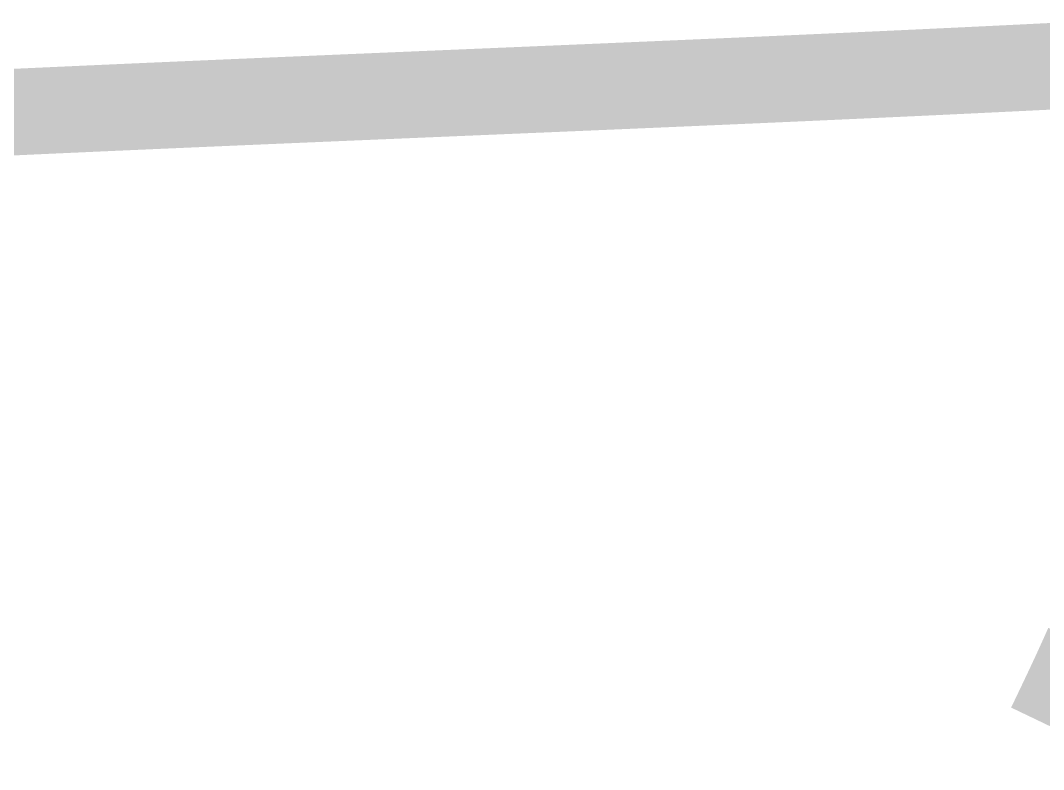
# Model space of a CAD drawing. Header units: millimetres. Extents: x -295047 to 304185, y -728047 to -308748.
# Drawn here: x -17555.5 to -17437.2, y -328050.5 to -327964 of the extents above; entities that cross this region are included whole.
import ezdxf
from ezdxf.enums import TextEntityAlignment as Align

# ---------------------------------------------------------------- set-up
doc = ezdxf.new("R2010")
doc.units = ezdxf.units.MM
doc.header["$MEASUREMENT"] = 0
for name, color, linetype, lineweight in [('ISO', 153, 'Continuous', 13), ('LC ISO', 153, 'Continuous', 13), ('LC Net thay', 7, 'Continuous', 25), ('LC Text1', 3, 'Continuous', 20)]:
    doc.layers.add(name, color=color, linetype=linetype, lineweight=lineweight)
doc.styles.add('Khungten', font='VHAVAN.TTF', dxfattribs={"width": 0.9, "height": 5000})
doc.styles.add('Title', font='VHBLACK.TTF', dxfattribs={"width": 0.8})

# ---------------------------------------------------------------- blocks, each defined once
blk = doc.blocks.new('Mr. Giang')
at = {"layer": 'LC ISO', "const_width": 50}
for points in [[(3266.465769138754, -427.6755076454115), (3265.724521967868, -429.3578138275541), (3264.97918525573, -431.0389383342396), (3264.229910466832, -432.7189249312224), (3263.476849065664, -434.397817384272), (3262.720152516716, -436.0756594591273), (3261.959972284476, -437.7524949215726), (3261.196459833441, -439.4283675373476), (3260.429766628097, -441.1033210722066), (3259.660044132937, -442.7773992919188), (3258.887443812452, -444.4506459622385), (3258.112117131131, -446.12310484892), (3257.334215553466, -447.7948197177182), (3256.553890543948, -449.4658343344014), (3255.771293567064, -451.1361924647243), (3254.986576087316, -452.8059378744277), (3254.19988956918, -454.4751143292934), (3253.411385477158, -456.1437655950625), (3252.621215275737, -457.8119354375044), (3251.829530429404, -459.4796676223717), (3251.036482402658, -461.1470059154062), (3250.242222659984, -462.8139940823904), (3249.446902665873, -464.4806758890791), (3248.650673884817, -466.1470951012118), (3247.853687781306, -467.8132954845577), (3247.056095819834, -469.4793208048716), (3246.25804946489, -471.1452148279078), (3245.459700180962, -472.8110213194348), (3244.661199432546, -474.4767840452077)], [(2624.449303621856, -120.57350140989), (2635.271367824444, -120.0694546102168), (2646.094126982967, -119.5691820367356), (2656.917563205541, -119.0725261620246), (2667.74165860028, -118.5793294586329), (2678.566395275298, -118.0894343991531), (2689.391755338707, -117.6026834561198), (2700.217720898618, -117.1189191021258), (2711.044274063144, -116.63798380972), (2721.871396940398, -116.1597200514661), (2732.699071638493, -115.6839702999569), (2743.527280265545, -115.2105770277267), (2754.356004929661, -114.7393827073538), (2765.185227738959, -114.2702298114164), (2776.01493080155, -113.8029608124634), (2786.845096225545, -113.3374181830732), (2797.675706119058, -112.8734443958092), (2808.506742590202, -112.4108819232351), (2819.338187747089, -111.9495732379146), (2830.170023697836, -111.4893608124112), (2841.002232550549, -111.0300871193031), (2851.834796413346, -110.5715946311393), (2862.667697394336, -110.1137258204981), (2873.500917601636, -109.6563231599575), (2884.334439143357, -109.1992291220668), (2895.16824412761, -108.7422861793893), (2906.00231466251, -108.2853368044889), (2916.836632856168, -107.8282234699582), (2927.671180816698, -107.3707886483317), (2938.505940652216, -106.9128748121875), (2949.340894470828, -106.4543244341039), (2960.176024380649, -105.9949799866299), (2971.011312489794, -105.5346839423437), (2981.846740906378, -105.0732787738089), (2992.682291738507, -104.6106069535745), (3003.5179470943, -104.1465109542332), (3014.353689081869, -103.6808332483342), (3025.189499809319, -103.2134163084556), (3036.025361384774, -102.7441026071465), (3046.861255916341, -102.272734616985), (3057.697165512134, -101.7991548105347), (3068.533072280265, -101.3232056603738), (3079.368958328843, -100.8447296390514), (3090.204805765989, -100.363569219131), (3101.040596699811, -99.87956687319092), (3111.876313238423, -99.39256507379469), (3122.711937489938, -98.90240629350592), (3133.547451562466, -98.40893300490279), (3144.382837564124, -97.91198768053437), (3155.218077603022, -97.41141279296426), (3166.053153787274, -96.90705081477063), (3176.888048224992, -96.39874421853165), (3187.722743024286, -95.88633547678182), (3198.557220293274, -95.36966706211388), (3209.391462140069, -94.84858144707687), (3220.22545067278, -94.32292110424896), (3231.059167999523, -93.79252850617922), (3241.892596228408, -93.25724612546037), (3252.725717467551, -92.71691643464146), (3263.558513825061, -92.17138190630067), (3274.39096740905, -91.6204850129725)]]:
    blk.add_lwpolyline(points, dxfattribs=at)
blk = doc.blocks.new('lcdi fix')
at = {"layer": 'ISO', "xscale": 0.5000000104764112, "yscale": 0.5000000104764112, "zscale": 0.5000000104764112}
blk.add_blockref('Mr. Giang', (37323.95871572063, -842.8218409128203), dxfattribs=at)
at = {"color": 7, "style": 'Khungten', "width": 0.8}
for tag, p in [('REVISION', (39498.75262445212, -10746.30395446718)), ('NGAYHT', (39546.07413610817, -11609.37091637403))]:
    blk.add_attdef(tag, text='', height=199.998925739526, dxfattribs=at).set_placement(p, align=Align.CENTER)
at = {"layer": 'LC Text1', "style": 'Title', "width": 1.485915225563207}
for tag, p, p2 in [('TENBANVE1', (36912.6576448679, -8885.760238945484), (40339.14494544267, -8885.760238945484)), ('TENBANVE2', (36912.6576448679, -9562.4655643329), (40339.14494544267, -9562.4655643329))]:
    blk.add_attdef(tag, text='', height=249.9999935159642, dxfattribs=at).set_placement(p, p2, align=Align.FIT)
at = {"layer": 'LC Text1', "style": 'Title', "width": 0.7}
blk.add_attdef('SOBANVE', text='', height=249.9999935159642, dxfattribs=at).set_placement((39561.98223525287, -13896.18071823567), align=Align.CENTER)

msp = doc.modelspace()

# ---------------------------------------------------------------- block references
at = {"layer": 'LC Net thay', "xscale": 0.3999999999995694, "yscale": 0.3999999999995694, "zscale": 0.3999999999995694}
msp.add_blockref('lcdi fix', (-33015.00372132281, -327613.5001601283), dxfattribs=at)

doc.saveas('drawing.dxf')
